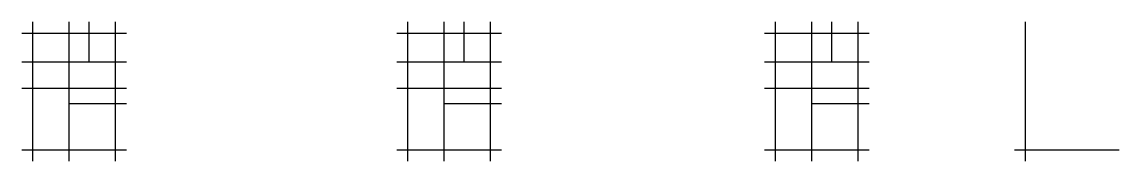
# Model space of a CAD drawing. Extents: x 13633 to 113234, y 14123 to 26723.
import ezdxf

# ---------------------------------------------------------------- set-up
doc = ezdxf.new("R2010")
doc.units = 0
doc.header["$LTSCALE"] = 1000
doc.header["$MEASUREMENT"] = 0
doc.layers.add('DOTE', color=1, linetype='Continuous')

msp = doc.modelspace()

# ---------------------------------------------------------------- linework, layer by layer
at = {"layer": 'DOTE'}
for p, q in [((14633, 14123), (14633, 26723)), ((17933, 14123), (17933, 26723)), ((19733, 23123), (19733, 26723)), ((22133, 14123), (22133, 26723)), ((48672, 14123), (48672, 26723)), ((51972, 14123), (51972, 26723)), ((53772, 23123), (53772, 26723)), ((56172, 14123), (56172, 26723)), ((82046, 14123), (82046, 26723)), ((85346, 14123), (85346, 26723)), ((87146, 23123), (87146, 26723)), ((89546, 14123), (89546, 26723)), ((104734, 14123), (104734, 26723)), ((13633, 25723), (23133, 25723)), ((47672, 25723), (57172, 25723)), ((81046, 25723), (90546, 25723)), ((13633, 23123), (23133, 23123)), ((47672, 23123), (57172, 23123)), ((81046, 23123), (90546, 23123)), ((13633, 20723), (23133, 20723)), ((47672, 20723), (57172, 20723)), ((81046, 20723), (90546, 20723)), ((17933, 19323), (23133, 19323)), ((51972, 19323), (57172, 19323)), ((85346, 19323), (90546, 19323)), ((13633, 15123), (23133, 15123)), ((47672, 15123), (57172, 15123)), ((81046, 15123), (90546, 15123)), ((103734, 15123), (113234, 15123))]:
    msp.add_line(p, q, dxfattribs=at)

doc.saveas('drawing.dxf')
